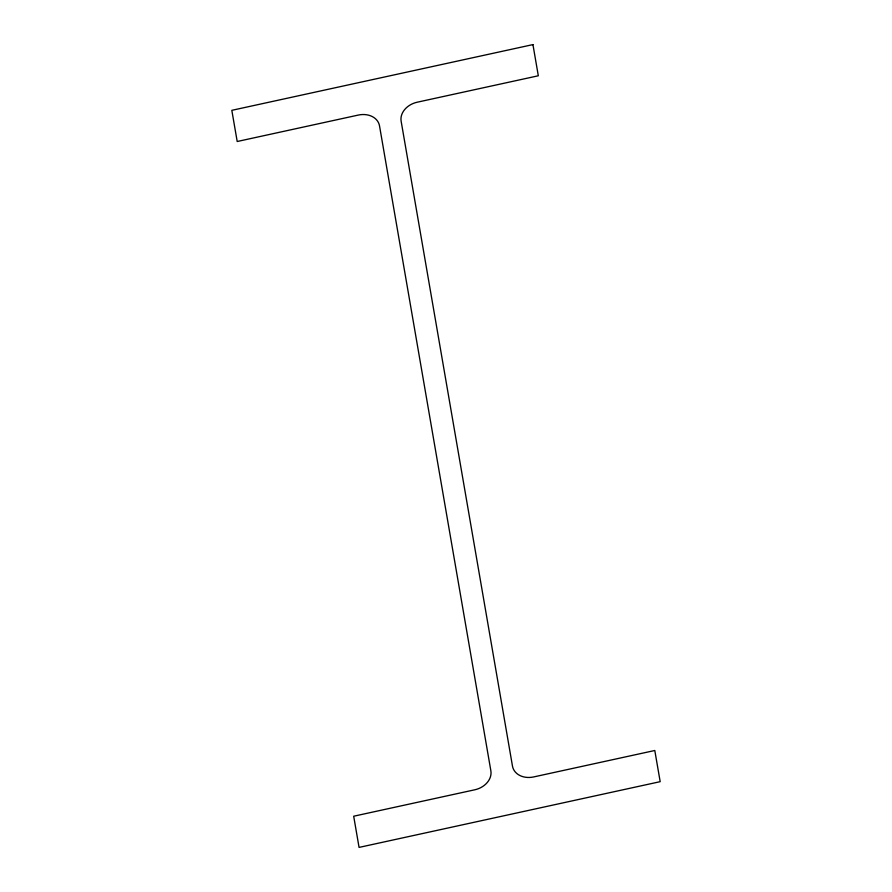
<?xml version="1.0" encoding="UTF-8"?>
<svg xmlns="http://www.w3.org/2000/svg" width="892" height="892" viewBox="0 0 892 892"><rect width="100%" height="100%" fill="white"/><g stroke="black" fill="none" stroke-linecap="round" stroke-linejoin="round"><path stroke-width="1.34" d="M532.937 44.6L231.82 110.329L237.205 141.505L358.316 115.068A19.1 15.075 -16.5 0 1 379.524 125.895L490.868 770.833A19.1 15.075 -16.5 0 1 474.8 789.788L353.689 816.225L359.063 847.4L660.18 781.671L654.795 750.495L533.684 776.932A19.1 15.075 -16.5 0 1 512.476 766.105L401.132 121.167A19.1 15.075 -16.5 0 1 417.2 102.212L538.311 75.775L532.937 44.6"/></g></svg>
